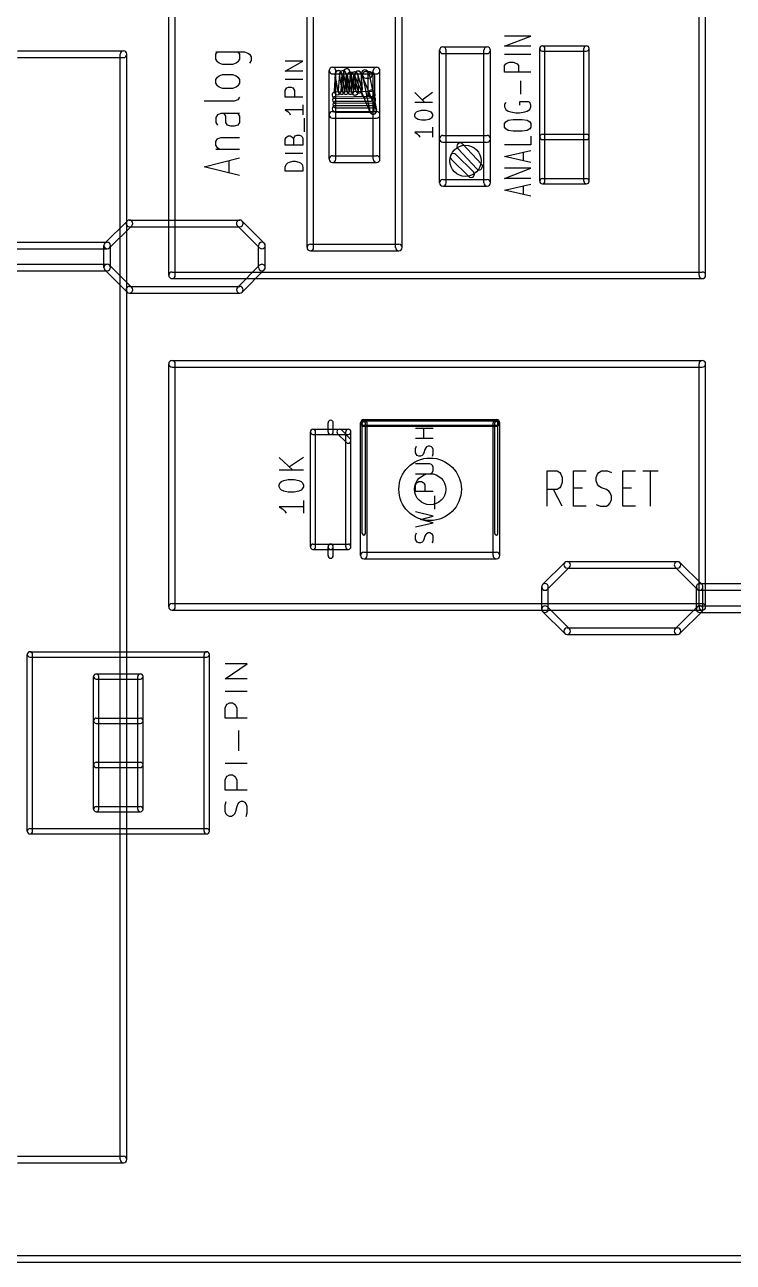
# Model space of a CAD drawing. Extents: x 6675 to 110575, y 15345 to 73745.
# Drawn here: x 37168 to 53200, y 15345 to 43338 of the extents above; entities that cross this region are included whole.
import ezdxf

# ---------------------------------------------------------------- set-up
doc = ezdxf.new("R2010")
doc.units = 0
doc.layers.add('BLACK', color=1, linetype='CONTINUOUS')

msp = doc.modelspace()

# ---------------------------------------------------------------- linework, layer by layer
at = {"layer": 'BLACK'}
for p, q in [((40425, 37670), (40425, 45170)), ((40575, 37670), (40575, 45170)), ((52425, 37670), (52425, 45170)), ((52575, 37670), (52575, 45170)), ((43555, 38300), (43555, 44300)), ((43705, 38300), (43705, 44300)), ((45555, 38300), (45555, 44300)), ((45705, 38300), (45705, 44300)), ((46630, 42835), (47630, 42835)), ((48023, 42852), (48623, 43081)), ((48623, 43081), (48023, 43081)), ((48623, 42852), (48023, 42852)), ((48880, 42860), (49880, 42860)), ((37000, 42745), (39400, 42745)), ((37000, 42595), (39400, 42595)), ((39325, 17670), (39325, 42670)), ((39475, 17670), (39475, 42670)), ((41490, 42727), (42138, 42727)), ((41490, 42670), (41529, 42727)), ((41490, 42556), (41490, 42670)), ((41529, 42498), (41490, 42556)), ((41986, 42727), (42024, 42670)), ((42024, 42556), (41986, 42498)), ((42024, 42670), (42024, 42556)), ((42138, 42727), (42214, 42698)), ((42214, 42698), (42252, 42670)), ((42252, 42670), (42290, 42613)), ((42290, 42613), (42290, 42527)), ((46555, 39760), (46555, 42760)), ((46630, 42685), (47630, 42685)), ((46705, 39760), (46705, 42760)), ((47555, 39760), (47555, 42760)), ((47705, 39760), (47705, 42760)), ((48623, 42662), (48023, 42662)), ((48820, 39800), (48820, 42800)), ((48880, 42740), (49880, 42740)), ((48940, 39800), (48940, 42800)), ((49820, 39800), (49820, 42800)), ((49940, 39800), (49940, 42800)), ((41567, 42470), (41529, 42498)), ((41643, 42441), (41567, 42470)), ((41871, 42441), (41643, 42441)), ((41948, 42470), (41871, 42441)), ((41986, 42498), (41948, 42470)), ((42290, 42527), (42252, 42470)), ((43062, 42289), (43462, 42518)), ((43462, 42518), (43062, 42518)), ((43462, 42289), (43062, 42289)), ((44055, 40300), (44055, 42300)), ((44130, 42375), (45130, 42375)), ((44205, 40300), (44205, 42300)), ((44614, 41857), (44527, 42280)), ((44886, 42281), (44954, 42281)), ((45055, 40300), (45055, 42300)), ((45205, 40300), (45205, 42300)), ((48023, 42415), (48051, 42453)), ((48023, 42262), (48023, 42415)), ((48051, 42453), (48080, 42472)), ((48080, 42472), (48137, 42491)), ((48137, 42491), (48223, 42491)), ((48223, 42491), (48280, 42472)), ((48280, 42472), (48309, 42453)), ((48309, 42453), (48337, 42415)), ((48337, 42415), (48337, 42262)), ((41490, 42098), (41529, 42155)), ((41490, 42013), (41490, 42098)), ((41529, 41955), (41490, 42013)), ((41529, 42155), (41567, 42184)), ((41567, 42184), (41643, 42213)), ((41643, 42213), (41871, 42213)), ((41871, 42213), (41948, 42184)), ((41948, 42184), (41986, 42155)), ((41986, 42155), (42024, 42098)), ((42024, 42013), (41986, 41955)), ((42024, 42098), (42024, 42013)), ((43462, 42099), (43062, 42099)), ((44130, 42225), (45130, 42225)), ((44191, 42229), (44171, 41835)), ((44260, 41828), (44192, 42212)), ((44289, 42230), (44260, 41847)), ((44358, 41828), (44290, 42212)), ((44341, 42221), (44321, 41827)), ((44408, 41854), (44340, 42238)), ((44378, 42268), (44358, 41845)), ((44467, 41826), (44380, 42249)), ((44438, 42219), (44409, 41836)), ((44506, 41854), (44438, 42238)), ((44466, 41842), (44466, 42186)), ((44567, 41803), (44468, 42166)), ((44528, 42261), (44508, 41838)), ((44555, 42194), (44565, 41820)), ((44656, 41851), (44559, 42174)), ((44712, 41842), (44613, 42205)), ((44616, 41842), (44616, 42186)), ((44634, 42211), (44653, 41867)), ((44984, 41361), (44640, 42186)), ((44799, 41894), (44702, 42217)), ((44705, 42198), (44715, 41824)), ((45122, 41418), (44778, 42243)), ((44783, 42219), (44802, 41875)), ((44791, 41783), (44791, 42245)), ((44812, 42190), (44979, 41375)), ((44886, 42131), (44954, 42131)), ((44939, 41782), (44939, 42186)), ((44941, 41783), (44941, 42245)), ((44959, 42221), (45126, 41406)), ((45089, 41782), (45089, 42186)), ((48623, 42262), (48023, 42262)), ((48394, 41767), (48394, 42072)), ((41567, 41927), (41529, 41955)), ((41643, 41898), (41567, 41927)), ((41871, 41898), (41643, 41898)), ((41948, 41927), (41871, 41898)), ((41986, 41955), (41948, 41927)), ((43062, 41852), (43081, 41890)), ((43062, 41699), (43062, 41852)), ((43081, 41890), (43100, 41909)), ((43100, 41909), (43138, 41928)), ((43138, 41928), (43195, 41928)), ((43195, 41928), (43233, 41909)), ((43233, 41909), (43252, 41890)), ((43252, 41890), (43271, 41852)), ((43271, 41852), (43271, 41699)), ((44195, 41819), (45021, 41837)), ((44206, 41711), (45032, 41719)), ((44957, 41729), (44948, 41747)), ((45090, 41799), (45081, 41817)), ((45992, 41805), (46220, 41576)), ((46392, 41805), (46163, 41633)), ((41910, 41613), (41224, 41613)), ((41986, 41641), (41910, 41613)), ((42024, 41699), (41986, 41641)), ((43462, 41699), (43062, 41699)), ((43462, 41528), (43462, 41299)), ((44197, 41513), (45003, 41513)), ((44199, 41669), (45025, 41687)), ((44208, 41561), (45034, 41569)), ((44217, 41611), (45013, 41611)), ((44217, 41461), (45013, 41461)), ((46392, 41576), (45992, 41576)), ((48051, 41577), (48023, 41539)), ((48023, 41539), (48023, 41482)), ((48023, 41482), (48051, 41424)), ((48566, 41596), (48366, 41596)), ((48366, 41596), (48366, 41520)), ((48594, 41577), (48566, 41596)), ((48623, 41520), (48594, 41577)), ((48594, 41424), (48623, 41482)), ((48623, 41482), (48623, 41520)), ((41529, 41298), (41490, 41241)), ((41490, 41241), (41490, 41127)), ((41605, 41327), (41529, 41298)), ((42024, 41327), (41605, 41327)), ((41719, 41270), (41681, 41327)), ((41719, 41127), (41719, 41270)), ((41986, 41327), (42024, 41270)), ((42024, 41270), (42024, 41127)), ((43462, 41413), (43062, 41413)), ((43062, 41413), (43119, 41375)), ((43119, 41375), (43157, 41337)), ((43157, 41337), (43176, 41299)), ((43500, 40918), (43500, 41223)), ((44130, 41375), (45130, 41375)), ((44130, 41225), (45130, 41225)), ((44197, 41363), (45003, 41363)), ((45992, 41310), (46011, 41348)), ((45992, 41271), (45992, 41310)), ((46011, 41233), (45992, 41271)), ((46011, 41348), (46030, 41367)), ((46030, 41214), (46011, 41233)), ((46030, 41367), (46068, 41386)), ((46068, 41195), (46030, 41214)), ((46068, 41386), (46144, 41405)), ((46144, 41176), (46068, 41195)), ((46144, 41405), (46240, 41405)), ((46240, 41176), (46144, 41176)), ((46240, 41405), (46316, 41386)), ((46316, 41195), (46240, 41176)), ((46316, 41386), (46354, 41367)), ((46354, 41214), (46316, 41195)), ((46354, 41367), (46373, 41348)), ((46373, 41233), (46354, 41214)), ((46373, 41348), (46392, 41310)), ((46392, 41271), (46373, 41233)), ((46392, 41310), (46392, 41271)), ((48051, 41424), (48109, 41386)), ((48051, 41139), (48109, 41177)), ((48109, 41386), (48166, 41367)), ((48109, 41177), (48223, 41196)), ((48166, 41367), (48280, 41348)), ((48223, 41196), (48423, 41196)), ((48280, 41348), (48366, 41348)), ((48366, 41348), (48480, 41367)), ((48423, 41196), (48537, 41177)), ((48480, 41367), (48537, 41386)), ((48537, 41386), (48594, 41424)), ((48537, 41177), (48594, 41139)), ((41490, 41127), (41529, 41070)), ((41757, 41070), (41719, 41127)), ((41833, 41041), (41757, 41070)), ((41910, 41041), (41833, 41041)), ((41986, 41070), (41910, 41041)), ((42024, 41127), (41986, 41070)), ((46392, 40909), (45992, 40909)), ((45992, 40909), (46049, 40871)), ((46049, 40871), (46087, 40833)), ((46392, 41024), (46392, 40795)), ((48023, 41101), (48051, 41139)), ((48023, 41024), (48023, 41101)), ((48051, 40986), (48023, 41024)), ((48109, 40948), (48051, 40986)), ((48223, 40929), (48109, 40948)), ((48423, 40929), (48223, 40929)), ((48537, 40948), (48423, 40929)), ((48594, 40986), (48537, 40948)), ((48594, 41139), (48623, 41101)), ((48623, 41024), (48594, 40986)), ((48623, 41101), (48623, 41024)), ((41490, 40698), (41529, 40755)), ((41490, 40613), (41490, 40698)), ((41529, 40555), (41490, 40613)), ((41529, 40755), (41605, 40784)), ((41605, 40784), (42024, 40784)), ((43062, 40747), (43081, 40785)), ((43062, 40613), (43062, 40747)), ((43462, 40613), (43062, 40613)), ((43081, 40785), (43100, 40804)), ((43100, 40804), (43138, 40823)), ((43138, 40823), (43176, 40823)), ((43176, 40823), (43214, 40804)), ((43214, 40804), (43233, 40785)), ((43233, 40785), (43252, 40747)), ((43252, 40747), (43271, 40804)), ((43252, 40747), (43252, 40613)), ((43271, 40804), (43290, 40823)), ((43290, 40823), (43329, 40842)), ((43329, 40842), (43386, 40842)), ((43386, 40842), (43424, 40823)), ((43424, 40823), (43443, 40804)), ((43443, 40804), (43462, 40766)), ((43462, 40766), (43462, 40613)), ((46087, 40833), (46106, 40795)), ((46630, 40835), (47630, 40835)), ((46630, 40685), (47630, 40685)), ((47075, 40641), (47504, 40182)), ((48623, 40624), (48023, 40624)), ((48623, 40815), (48623, 40624)), ((48880, 40860), (49880, 40860)), ((48880, 40740), (49880, 40740)), ((41224, 40127), (42024, 40327)), ((41490, 40527), (42024, 40527)), ((41567, 40527), (41529, 40555)), ((43462, 40423), (43062, 40423)), ((44130, 40375), (45130, 40375)), ((46922, 40403), (47322, 40014)), ((46966, 40538), (47395, 40079)), ((48023, 40357), (48623, 40491)), ((48623, 40224), (48023, 40357)), ((48451, 40262), (48451, 40453)), ((42024, 39927), (41224, 40127)), ((41795, 39984), (41795, 40270)), ((43062, 40118), (43081, 40176)), ((43062, 40023), (43062, 40118)), ((43081, 40176), (43119, 40214)), ((43119, 40214), (43157, 40233)), ((43157, 40233), (43233, 40252)), ((43233, 40252), (43290, 40252)), ((43290, 40252), (43367, 40233)), ((43367, 40233), (43405, 40214)), ((43405, 40214), (43443, 40176)), ((43443, 40176), (43462, 40118)), ((43462, 40118), (43462, 40023)), ((44130, 40225), (45130, 40225)), ((46818, 40296), (47218, 39907)), ((48023, 39862), (48623, 40091)), ((48623, 40091), (48023, 40091)), ((43462, 40023), (43062, 40023)), ((46630, 39835), (47630, 39835)), ((48623, 39862), (48023, 39862)), ((48880, 39860), (49880, 39860)), ((46630, 39685), (47630, 39685)), ((48023, 39595), (48623, 39729)), ((48623, 39462), (48023, 39595)), ((48451, 39500), (48451, 39691)), ((48880, 39740), (49880, 39740)), ((39535, 38920), (42035, 38920)), ((39482, 38898), (38982, 38398)), ((39588, 38792), (39088, 38292)), ((39535, 38770), (42035, 38770)), ((42482, 38292), (41982, 38792)), ((42588, 38398), (42088, 38898)), ((36535, 38420), (39035, 38420)), ((43630, 38375), (45630, 38375)), ((36535, 38270), (39035, 38270)), ((38960, 37845), (38960, 38345)), ((39110, 37845), (39110, 38345)), ((42460, 37845), (42460, 38345)), ((42610, 37845), (42610, 38345)), ((43630, 38225), (45630, 38225)), ((35035, 37920), (39035, 37920)), ((38982, 37792), (39482, 37292)), ((39088, 37898), (39588, 37398)), ((41982, 37398), (42482, 37898)), ((42088, 37292), (42588, 37792)), ((35035, 37770), (39035, 37770)), ((40500, 37745), (52500, 37745)), ((40500, 37595), (52500, 37595)), ((39535, 37420), (42035, 37420)), ((39535, 37270), (42035, 37270)), ((40425, 30170), (40425, 35670)), ((40500, 35745), (52500, 35745)), ((40500, 35595), (52500, 35595)), ((40575, 30170), (40575, 35670)), ((52425, 30170), (52425, 35670)), ((52575, 30170), (52575, 35670)), ((43690, 34190), (44490, 34190)), ((44030, 34130), (44030, 34330)), ((44150, 34130), (44150, 34330)), ((44333, 34172), (44532, 33973)), ((44765, 31330), (44765, 34330)), ((44805, 31830), (44805, 34330)), ((44840, 34405), (47840, 34405)), ((44840, 34380), (47840, 34380)), ((44840, 34280), (47840, 34280)), ((44840, 34255), (47840, 34255)), ((44875, 31830), (44875, 34330)), ((44915, 31330), (44915, 34330)), ((46412, 34206), (46012, 34206)), ((46202, 33977), (46202, 34206)), ((47765, 31330), (47765, 34330)), ((47805, 31830), (47805, 34330)), ((47875, 31830), (47875, 34330)), ((47915, 31330), (47915, 34330)), ((43630, 31530), (43630, 34130)), ((43690, 34070), (44490, 34070)), ((43750, 31530), (43750, 34130)), ((44248, 34087), (44447, 33888)), ((44430, 31530), (44430, 34130)), ((44550, 31530), (44550, 34130)), ((46412, 33977), (46012, 33977)), ((46012, 33749), (46031, 33806)), ((46012, 33653), (46012, 33749)), ((46031, 33615), (46012, 33653)), ((46050, 33596), (46031, 33615)), ((46088, 33577), (46050, 33596)), ((46164, 33596), (46126, 33577)), ((46183, 33615), (46164, 33596)), ((46202, 33653), (46183, 33615)), ((46221, 33730), (46202, 33653)), ((46240, 33768), (46221, 33730)), ((46260, 33787), (46240, 33768)), ((46298, 33806), (46260, 33787)), ((46336, 33806), (46298, 33806)), ((46374, 33787), (46336, 33806)), ((46393, 33768), (46374, 33787)), ((46412, 33730), (46393, 33768)), ((46393, 33577), (46412, 33634)), ((46412, 33634), (46412, 33730)), ((42923, 33551), (43237, 33265)), ((43473, 33551), (43158, 33336)), ((46336, 33406), (46012, 33406)), ((46126, 33577), (46088, 33577)), ((46374, 33387), (46336, 33406)), ((46393, 33368), (46374, 33387)), ((46412, 33330), (46393, 33368)), ((46412, 33253), (46412, 33330)), ((43473, 33265), (42923, 33265)), ((43027, 33027), (43132, 33051)), ((43132, 33051), (43263, 33051)), ((43263, 33051), (43368, 33027)), ((46012, 33177), (46336, 33177)), ((46336, 33177), (46374, 33196)), ((46374, 33196), (46393, 33215)), ((46393, 33215), (46412, 33253)), ((48986, 32446), (48986, 33246)), ((48986, 33246), (49214, 33246)), ((49214, 33246), (49272, 33208)), ((49272, 33208), (49300, 33170)), ((49300, 33170), (49329, 33094)), ((49329, 33094), (49329, 32980)), ((49586, 32446), (49586, 33246)), ((49586, 33246), (49872, 33246)), ((50100, 33094), (50129, 33170)), ((50100, 33018), (50100, 33094)), ((50129, 33170), (50157, 33208)), ((50157, 33208), (50215, 33246)), ((50215, 33246), (50357, 33246)), ((50357, 33246), (50443, 33208)), ((50700, 32446), (50700, 33246)), ((50700, 33246), (50986, 33246)), ((51157, 33246), (51500, 33246)), ((51329, 32446), (51329, 33246)), ((42923, 32932), (42949, 32980)), ((42923, 32884), (42923, 32932)), ((42949, 32837), (42923, 32884)), ((42949, 32980), (42975, 33003)), ((42975, 32813), (42949, 32837)), ((42975, 33003), (43027, 33027)), ((43027, 32789), (42975, 32813)), ((43132, 32765), (43027, 32789)), ((43263, 32765), (43132, 32765)), ((43368, 32789), (43263, 32765)), ((43368, 33027), (43420, 33003)), ((43420, 32813), (43368, 32789)), ((43420, 33003), (43446, 32980)), ((43446, 32837), (43420, 32813)), ((43446, 32980), (43473, 32932)), ((43473, 32884), (43446, 32837)), ((43473, 32932), (43473, 32884)), ((46012, 32930), (46031, 32968)), ((46012, 32777), (46012, 32930)), ((46412, 32777), (46012, 32777)), ((46031, 32968), (46050, 32987)), ((46050, 32987), (46088, 33006)), ((46088, 33006), (46145, 33006)), ((46145, 33006), (46183, 32987)), ((46183, 32987), (46202, 32968)), ((46202, 32968), (46221, 32930)), ((46221, 32930), (46221, 32777)), ((49214, 32827), (48986, 32827)), ((49329, 32446), (49129, 32827)), ((49272, 32865), (49214, 32827)), ((49300, 32903), (49272, 32865)), ((49329, 32980), (49300, 32903)), ((49586, 32865), (49786, 32865)), ((50129, 32941), (50100, 33018)), ((50157, 32903), (50129, 32941)), ((50215, 32865), (50157, 32903)), ((50329, 32827), (50215, 32865)), ((50386, 32789), (50329, 32827)), ((50415, 32751), (50386, 32789)), ((50700, 32865), (50900, 32865)), ((43473, 32575), (43473, 32289)), ((46450, 32377), (46450, 32682)), ((50100, 32484), (50186, 32446)), ((50329, 32446), (50386, 32484)), ((50386, 32484), (50415, 32522)), ((50443, 32675), (50415, 32751)), ((50415, 32522), (50443, 32599)), ((50443, 32599), (50443, 32675)), ((43473, 32432), (42923, 32432)), ((42923, 32432), (43001, 32384)), ((43001, 32384), (43054, 32337)), ((43054, 32337), (43080, 32289)), ((46412, 32225), (46012, 32320)), ((46126, 32149), (46412, 32225)), ((49872, 32446), (49586, 32446)), ((50186, 32446), (50329, 32446)), ((50986, 32446), (50700, 32446)), ((46012, 31977), (46412, 32072)), ((46412, 32072), (46126, 32149)), ((46012, 31787), (46031, 31844)), ((46012, 31691), (46012, 31787)), ((46031, 31653), (46012, 31691)), ((46050, 31634), (46031, 31653)), ((46088, 31615), (46050, 31634)), ((46164, 31634), (46126, 31615)), ((46183, 31653), (46164, 31634)), ((46202, 31691), (46183, 31653)), ((46221, 31768), (46202, 31691)), ((46240, 31806), (46221, 31768)), ((46260, 31825), (46240, 31806)), ((46298, 31844), (46260, 31825)), ((46336, 31844), (46298, 31844)), ((46374, 31825), (46336, 31844)), ((46393, 31806), (46374, 31825)), ((46412, 31768), (46393, 31806)), ((46393, 31615), (46412, 31672)), ((46412, 31672), (46412, 31768)), ((43690, 31590), (44090, 31590)), ((43690, 31470), (44090, 31470)), ((44030, 31330), (44030, 31530)), ((44090, 31590), (44490, 31590)), ((44090, 31470), (44490, 31470)), ((44150, 31330), (44150, 31530)), ((44840, 31405), (47840, 31405)), ((46126, 31615), (46088, 31615)), ((44840, 31255), (47840, 31255)), ((49387, 31173), (48887, 30673)), ((49440, 31195), (51940, 31195)), ((52493, 30673), (51993, 31173)), ((49493, 31067), (48993, 30567)), ((49440, 31045), (51940, 31045)), ((52387, 30567), (51887, 31067)), ((48865, 30120), (48865, 30620)), ((49015, 30120), (49015, 30620)), ((52365, 30120), (52365, 30620)), ((52440, 30695), (56440, 30695)), ((52440, 30545), (56440, 30545)), ((52515, 30120), (52515, 30620)), ((40500, 30245), (52500, 30245)), ((40500, 30095), (52500, 30095)), ((48887, 30067), (49387, 29567)), ((48993, 30173), (49493, 29673)), ((51887, 29673), (52387, 30173)), ((51993, 29567), (52493, 30067)), ((52440, 30195), (54940, 30195)), ((52440, 30045), (54940, 30045)), ((49440, 29695), (51940, 29695)), ((49440, 29545), (51940, 29545)), ((37285, 29155), (41285, 29155)), ((37225, 25095), (37225, 29095)), ((37285, 29035), (41285, 29035)), ((37345, 25095), (37345, 29095)), ((41225, 25095), (41225, 29095)), ((41345, 25095), (41345, 29095)), ((41702, 28542), (42202, 28885)), ((42202, 28885), (41702, 28885)), ((38725, 25595), (38725, 28595)), ((38785, 28655), (39785, 28655)), ((38845, 25595), (38845, 28595)), ((39725, 25595), (39725, 28595)), ((39845, 25595), (39845, 28595)), ((38785, 28535), (39785, 28535)), ((42202, 28542), (41702, 28542)), ((42202, 28256), (41702, 28256)), ((41750, 27970), (41798, 27999)), ((41798, 27999), (41869, 27999)), ((41869, 27999), (41917, 27970)), ((41702, 27884), (41726, 27942)), ((41702, 27656), (41702, 27884)), ((41726, 27942), (41750, 27970)), ((41917, 27970), (41940, 27942)), ((41940, 27942), (41964, 27884)), ((41964, 27884), (41964, 27656)), ((38785, 27655), (39785, 27655)), ((38785, 27535), (39785, 27535)), ((42202, 27656), (41702, 27656)), ((42012, 26913), (42012, 27370)), ((38785, 26655), (39785, 26655)), ((42202, 26627), (41702, 26627)), ((38785, 26535), (39785, 26535)), ((41726, 26313), (41750, 26341)), ((41750, 26341), (41798, 26370)), ((41798, 26370), (41869, 26370)), ((41869, 26370), (41917, 26341)), ((41917, 26341), (41940, 26313)), ((41702, 26255), (41726, 26313)), ((41702, 26027), (41702, 26255)), ((41940, 26313), (41964, 26255)), ((41964, 26255), (41964, 26027)), ((42202, 26027), (41702, 26027)), ((41702, 25684), (41726, 25770)), ((42060, 25770), (42012, 25742)), ((42107, 25770), (42060, 25770)), ((42155, 25742), (42107, 25770)), ((38785, 25655), (39785, 25655)), ((38785, 25535), (39785, 25535)), ((41702, 25542), (41702, 25684)), ((41726, 25484), (41702, 25542)), ((41750, 25456), (41726, 25484)), ((41917, 25484), (41893, 25456)), ((41940, 25542), (41917, 25484)), ((41964, 25656), (41940, 25542)), ((41988, 25713), (41964, 25656)), ((42012, 25742), (41988, 25713)), ((42179, 25713), (42155, 25742)), ((42202, 25656), (42179, 25713)), ((42179, 25427), (42202, 25513)), ((42202, 25513), (42202, 25656)), ((41798, 25427), (41750, 25456)), ((41845, 25427), (41798, 25427)), ((41893, 25456), (41845, 25427)), ((37285, 25155), (41285, 25155)), ((37285, 25035), (41285, 25035)), ((37000, 17745), (39400, 17745)), ((37000, 17595), (39400, 17595)), ((6750, 15495), (110500, 15495)), ((6750, 15345), (110500, 15345))]:
    msp.add_line(p, q, dxfattribs=at)
for centre, radius in [((47140, 40260), 353), ((46340, 32830), 707), ((46340, 32830), 353)]:
    msp.add_circle(centre, radius, dxfattribs=at)
for centre, radius, start, end in [((46630, 42760), 75, 90, 270), ((46630, 42760), 75, 360, 540), ((47630, 42760), 75, 360, 540), ((47630, 42760), 75, 270, 450), ((48880, 42800), 60, 360, 540), ((48880, 42800), 60, 90, 270), ((49880, 42800), 60, 360, 540), ((49880, 42800), 60, 270, 450), ((39400, 42670), 75, 360, 540), ((39400, 42670), 75, 270, 450), ((44130, 42300), 75, 90, 270), ((44130, 42300), 75, 360, 540), ((44266, 42225), 75, 370, 550), ((44266, 42225), 75, -2, 177), ((44363, 42224), 75, -4, 175), ((44364, 42225), 75, 370, 550), ((44453, 42265), 75, 371, 551), ((44453, 42265), 75, -2, 177), ((44630, 42196), 75, 376, 556), ((44630, 42196), 75, 1, 181), ((44708, 42215), 75, 3, 183), ((44709, 42215), 75, 382, 562), ((44866, 42245), 75, 360, 540), ((44885, 42206), 75, 11, 191), ((44886, 42206), 75, 90, 270), ((44954, 42206), 75, 270, 450), ((45130, 42300), 75, 360, 540), ((45130, 42300), 75, 270, 450), ((44541, 42186), 75, 360, 540), ((44541, 42185), 75, 375, 555), ((45014, 42186), 75, 360, 540), ((44197, 41744), 75, 91, 271), ((44207, 41636), 75, 90, 270), ((44246, 41831), 75, 177, 357), ((44334, 41841), 75, 190, 370), ((44335, 41842), 75, 175, 355), ((44432, 41841), 75, 190, 370), ((44433, 41841), 75, 177, 357), ((44541, 41842), 75, 180, 360), ((44541, 41841), 75, 191, 371), ((44640, 41822), 75, 181, 361), ((44639, 41823), 75, 195, 375), ((44728, 41871), 75, 183, 363), ((44728, 41872), 75, 196, 376), ((44866, 41783), 75, 180, 360), ((45014, 41782), 75, 387, 567), ((45014, 41782), 75, 180, 360), ((45024, 41764), 75, 207, 387), ((45023, 41762), 75, 271, 451), ((45033, 41644), 75, 270, 450), ((44197, 41438), 75, 90, 270), ((44217, 41536), 75, 90, 270), ((45003, 41438), 75, 270, 450), ((45013, 41536), 75, 270, 450), ((44130, 41300), 75, 90, 270), ((45053, 41390), 75, 191, 371), ((45053, 41389), 75, 202, 382), ((45130, 41300), 75, 270, 450), ((46630, 40760), 75, 90, 270), ((47020, 40589), 75, 43, 223), ((47630, 40760), 75, 270, 450), ((48880, 40800), 60, 90, 270), ((49880, 40800), 60, 270, 450), ((44130, 40300), 75, 90, 270), ((45130, 40300), 75, 270, 450), ((46870, 40350), 75, 45, 225), ((44130, 40300), 75, 180, 360), ((45130, 40300), 75, 180, 360), ((47450, 40131), 75, 223, 403), ((46630, 39760), 75, 90, 270), ((46630, 39760), 75, 180, 360), ((47270, 39960), 75, 225, 405), ((47630, 39760), 75, 180, 360), ((47630, 39760), 75, 270, 450), ((48880, 39800), 60, 90, 270), ((48880, 39800), 60, 180, 360), ((49880, 39800), 60, 180, 360), ((49880, 39800), 60, 270, 450), ((39535, 38845), 75, 90, 270), ((39535, 38845), 75, -45, 135), ((42035, 38845), 75, 405, 585), ((42035, 38845), 75, 270, 450), ((39035, 38345), 75, 360, 540), ((39035, 38345), 75, 135, 315), ((39035, 38345), 75, 270, 450), ((42535, 38345), 75, 360, 540), ((42535, 38345), 75, 225, 405), ((43630, 38300), 75, 90, 270), ((45630, 38300), 75, 270, 450), ((43630, 38300), 75, 180, 360), ((45630, 38300), 75, 180, 360), ((39035, 37845), 75, 45, 225), ((39035, 37845), 75, 180, 360), ((39035, 37845), 75, 270, 450), ((42535, 37845), 75, 180, 360), ((42535, 37845), 75, 315, 495), ((40500, 37670), 75, 90, 270), ((40500, 37670), 75, 180, 360), ((52500, 37670), 75, 180, 360), ((52500, 37670), 75, 270, 450), ((39535, 37345), 75, 90, 270), ((39535, 37345), 75, 225, 405), ((42035, 37345), 75, 135, 315), ((42035, 37345), 75, 270, 450), ((40500, 35670), 75, 90, 270), ((40500, 35670), 75, 360, 540), ((52500, 35670), 75, 360, 540), ((52500, 35670), 75, 270, 450), ((43690, 34130), 60, 90, 270), ((43690, 34130), 60, 360, 540), ((44090, 34330), 60, 360, 540), ((44290, 34130), 60, 45, 225), ((44490, 34130), 60, 360, 540), ((44490, 34130), 60, 270, 450), ((44840, 34330), 75, 90, 270), ((44840, 34330), 75, 360, 540), ((44840, 34330), 50, 90, 270), ((44840, 34330), 35, 360, 540), ((47840, 34330), 75, 360, 540), ((47840, 34330), 35, 360, 540), ((47840, 34330), 75, 270, 450), ((47840, 34330), 50, 270, 450), ((44090, 34130), 60, 180, 360), ((44490, 33930), 60, 225, 405), ((44840, 31830), 35, 180, 360), ((47840, 31830), 35, 180, 360), ((43690, 31530), 60, 90, 270), ((43690, 31530), 60, 180, 360), ((44090, 31530), 60, 360, 540), ((44090, 31530), 60, 90, 270), ((44090, 31530), 60, 270, 450), ((44490, 31530), 60, 180, 360), ((44490, 31530), 60, 270, 450), ((44840, 31330), 75, 90, 270), ((47840, 31330), 75, 270, 450), ((44090, 31330), 60, 180, 360), ((44840, 31330), 75, 180, 360), ((47840, 31330), 75, 180, 360), ((49440, 31120), 75, 90, 270), ((49440, 31120), 75, -45, 135), ((51940, 31120), 75, 405, 585), ((51940, 31120), 75, 270, 450), ((48940, 30620), 75, 360, 540), ((48940, 30620), 75, 135, 315), ((52440, 30620), 75, 360, 540), ((52440, 30620), 75, 90, 270), ((52440, 30620), 75, 225, 405), ((40500, 30170), 75, 90, 270), ((52500, 30170), 75, 270, 450), ((40500, 30170), 75, 180, 360), ((48940, 30120), 75, 45, 225), ((48940, 30120), 75, 180, 360), ((52440, 30120), 75, 90, 270), ((52440, 30120), 75, 180, 360), ((52440, 30120), 75, 315, 495), ((52500, 30170), 75, 180, 360), ((49440, 29620), 75, 90, 270), ((49440, 29620), 75, 225, 405), ((51940, 29620), 75, 135, 315), ((51940, 29620), 75, 270, 450), ((37285, 29095), 60, 360, 540), ((37285, 29095), 60, 90, 270), ((41285, 29095), 60, 360, 540), ((41285, 29095), 60, 270, 450), ((38785, 28595), 60, 90, 270), ((38785, 28595), 60, 360, 540), ((39785, 28595), 60, 360, 540), ((39785, 28595), 60, 270, 450), ((38785, 27595), 60, 90, 270), ((39785, 27595), 60, 270, 450), ((38785, 26595), 60, 90, 270), ((39785, 26595), 60, 270, 450), ((38785, 25595), 60, 90, 270), ((38785, 25595), 60, 180, 360), ((39785, 25595), 60, 180, 360), ((39785, 25595), 60, 270, 450), ((37285, 25095), 60, 90, 270), ((37285, 25095), 60, 180, 360), ((41285, 25095), 60, 180, 360), ((41285, 25095), 60, 270, 450), ((39400, 17670), 75, 180, 360), ((39400, 17670), 75, 270, 450)]:
    msp.add_arc(centre, radius, start, end, dxfattribs=at)

doc.saveas('drawing.dxf')
